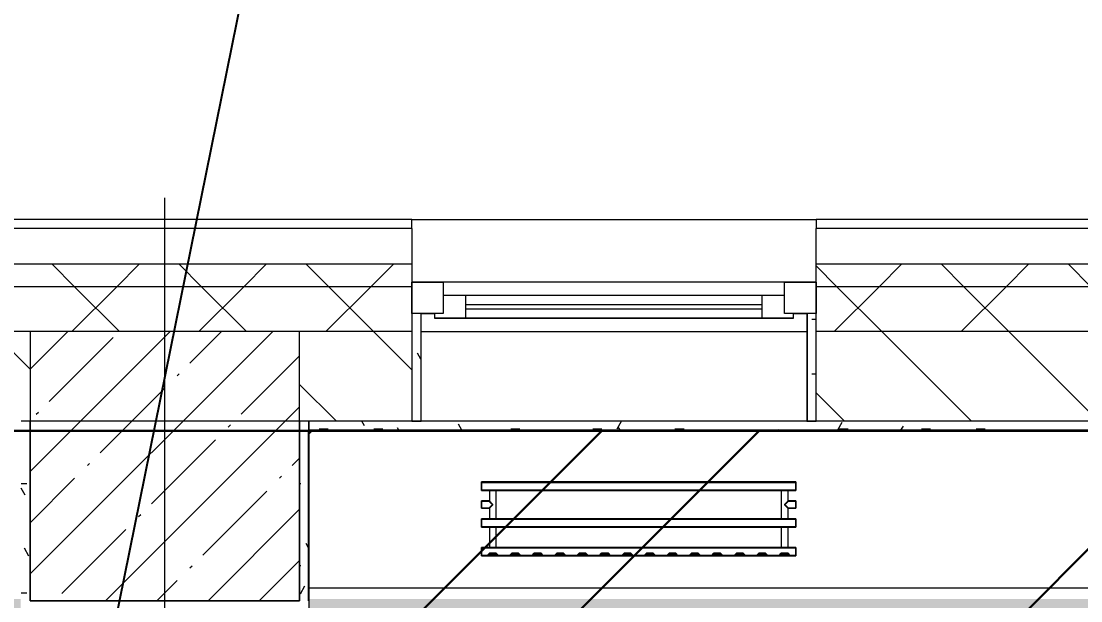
# Model space of a CAD drawing. Header units: millimetres. Extents: x -164500 to 426394, y -23753 to 102118.
# Drawn here: x 202912 to 205271, y 26499 to 27791 of the extents above; entities that cross this region are included whole.
import ezdxf
from ezdxf import colors
from ezdxf.entities.mleader import LeaderData, LeaderLine
from ezdxf.math import Vec2, Vec3

# ---------------------------------------------------------------- set-up
doc = ezdxf.new("R2010")
doc.units = ezdxf.units.MM
for name, color, linetype, lineweight in [('5.1) Л-4  Линолеум спортзал', 140, 'Continuous', 30), ('5.3) Линолем обрезка', 100, 'Continuous', 30), ('9.1) Рулон', 30, 'Continuous', 30), ('A-FLOR', 7, 'Continuous', 9), ('A-GLAZ', 7, 'Continuous', 9), ('A-GLAZ-1', 7, 'Continuous', 5), ('A-WALL', 7, 'Continuous', 5), ('I-WALL', 7, 'Continuous', 5), ('S-COLS-1', 7, 'Continuous', 5), ('Оси', 7, 'Continuous', 9)]:
    doc.layers.add(name, color=color, linetype=linetype, lineweight=lineweight)
doc.layers.add('A-AREA-PATT-2', color=7, linetype='Continuous', lineweight=5, true_color=0xcde0ef, transparency=1)
for name, color, linetype, lineweight, true_color in [('A-WALL-1', 9, 'Continuous', 5, 0x808080), ('A-WALL-FNSH-1', 9, 'Continuous', 5, 0x808080), ('M-EQPM-1', 7, 'Continuous', 9, 0xb2b2b2)]:
    doc.layers.add(name, color=color, linetype=linetype, lineweight=lineweight, true_color=true_color)
doc.styles.get("Standard").update_dxf_attribs({"font": 'ГОСТ тип А.ttf'})
doc.styles.add('СПДС', font='ГОСТ тип А.ttf', dxfattribs={"width": 0.9})
doc.dimstyles.new('ISO-25', dxfattribs={"dimtxt": 2.5, "dimasz": 2.5, "dimexe": 1.25, "dimexo": 0.625, "dimtad": 1, "dimtxsty": 'Standard', "dimcen": 2.5, "dimadec": 0, "dimazin": 0, "dimtfac": 1, "dimtmove": 0, "dimatfit": 3, "dimfxl": 1, "dimarcsym": 0})
pattern_1 = [(45, (148772.12, -0.94), (-141.42136, 141.42136), []), (135, (148772.12, -0.94), (-141.42136, -141.42136), [])]
pattern_2 = [(0, (148772.123, -0.94), (243.84, 60.96), [20.117, -162.763, 20.117, -162.763, -975.36]), (0, (148772.123, -0.94), (243.84, 60.96), [-365.76, 20.117, -345.643, 20.117, -162.763, -426.72]), (0, (148772.123, -0.94), (243.84, 60.96), [-914.4, 20.117, -101.803, 20.117, -284.683]), (120, (148863.563, 29.54), (-174.71291, 180.691634), [20.117, -162.763, 20.117, -162.763, -975.36]), (120, (148863.563, 29.54), (-174.71291, 180.691634), [-365.76, 20.117, -345.643, 20.117, -162.763, -426.72]), (120, (148863.563, 29.54), (-174.71291, 180.691634), [-914.4, 20.117, -101.803, 20.117, -284.683]), (240, (148894.043, 151.46), (-69.12709, -241.651634), [20.117, -162.763, 20.117, -162.763, -975.36]), (240, (148894.043, 151.46), (-69.12709, -241.651634), [-365.76, 20.117, -345.643, 20.117, -162.763, -426.72]), (240, (148894.043, 151.46), (-69.12709, -241.651634), [-914.4, 20.117, -101.803, 20.117, -284.683])]

# ---------------------------------------------------------------- blocks, each defined once
blk = doc.blocks.new('radiator_prado_classic_z_tip_30_po exemplyaru - Classic Z Тип 30-500-V451-Объем проектирования 2 этажа')
at = {"layer": 'M-EQPM-1'}
for p, q in [((0, 228), (0, 210)), ((700, 228), (0, 228)), ((0, 210), (0, 228)), ((0, 228), (12.5, 228)), ((12.5, 228), (37.5, 228)), ((37.5, 228), (12.5, 228)), ((12.5, 228), (37.5, 228)), ((12.5, 228), (17.5, 223)), ((12.5, 228), (17.5, 223)), ((32.5, 223), (17.5, 223)), ((17.5, 223), (32.5, 223)), ((32.5, 223), (37.5, 228)), ((37.5, 228), (32.5, 223)), ((37.5, 228), (62.5, 228)), ((62.5, 228), (87.5, 228)), ((87.5, 228), (62.5, 228)), ((62.5, 228), (87.5, 228)), ((62.5, 228), (67.5, 223)), ((62.5, 228), (67.5, 223)), ((82.5, 223), (67.5, 223)), ((67.5, 223), (82.5, 223)), ((82.5, 223), (87.5, 228)), ((87.5, 228), (82.5, 223)), ((87.5, 228), (112.5, 228)), ((112.5, 228), (137.5, 228)), ((137.5, 228), (112.5, 228)), ((112.5, 228), (137.5, 228)), ((112.5, 228), (117.5, 223)), ((112.5, 228), (117.5, 223)), ((132.5, 223), (117.5, 223)), ((117.5, 223), (132.5, 223)), ((132.5, 223), (137.5, 228)), ((137.5, 228), (132.5, 223)), ((137.5, 228), (162.5, 228)), ((162.5, 228), (187.5, 228)), ((187.5, 228), (162.5, 228)), ((162.5, 228), (187.5, 228)), ((162.5, 228), (167.5, 223)), ((162.5, 228), (167.5, 223)), ((182.5, 223), (167.5, 223)), ((167.5, 223), (182.5, 223)), ((182.5, 223), (187.5, 228)), ((187.5, 228), (182.5, 223)), ((187.5, 228), (212.5, 228)), ((212.5, 228), (237.5, 228)), ((237.5, 228), (212.5, 228)), ((212.5, 228), (237.5, 228)), ((212.5, 228), (217.5, 223)), ((212.5, 228), (217.5, 223)), ((232.5, 223), (217.5, 223)), ((217.5, 223), (232.5, 223)), ((232.5, 223), (237.5, 228)), ((237.5, 228), (232.5, 223)), ((237.5, 228), (262.5, 228)), ((262.5, 228), (287.5, 228)), ((287.5, 228), (262.5, 228)), ((262.5, 228), (287.5, 228)), ((262.5, 228), (267.5, 223)), ((262.5, 228), (267.5, 223)), ((282.5, 223), (267.5, 223)), ((267.5, 223), (282.5, 223)), ((282.5, 223), (287.5, 228)), ((287.5, 228), (282.5, 223)), ((287.5, 228), (312.5, 228)), ((312.5, 228), (337.5, 228)), ((337.5, 228), (312.5, 228)), ((312.5, 228), (337.5, 228)), ((312.5, 228), (317.5, 223)), ((312.5, 228), (317.5, 223)), ((332.5, 223), (317.5, 223)), ((317.5, 223), (332.5, 223)), ((332.5, 223), (337.5, 228)), ((337.5, 228), (332.5, 223)), ((337.5, 228), (362.5, 228)), ((362.5, 228), (387.5, 228)), ((387.5, 228), (362.5, 228)), ((362.5, 228), (387.5, 228)), ((362.5, 228), (367.5, 223)), ((362.5, 228), (367.5, 223)), ((382.5, 223), (367.5, 223)), ((367.5, 223), (382.5, 223)), ((382.5, 223), (387.5, 228)), ((387.5, 228), (382.5, 223)), ((387.5, 228), (412.5, 228)), ((412.5, 228), (437.5, 228)), ((437.5, 228), (412.5, 228)), ((412.5, 228), (437.5, 228)), ((412.5, 228), (417.5, 223)), ((412.5, 228), (417.5, 223)), ((432.5, 223), (417.5, 223)), ((417.5, 223), (432.5, 223)), ((432.5, 223), (437.5, 228)), ((437.5, 228), (432.5, 223)), ((437.5, 228), (462.5, 228)), ((487.5, 228), (462.5, 228)), ((462.5, 228), (487.5, 228)), ((462.5, 228), (467.5, 223)), ((462.5, 228), (467.5, 223)), ((463.6, 228), (487.5, 228)), ((482.5, 223), (467.5, 223)), ((467.5, 223), (482.5, 223)), ((482.5, 223), (487.5, 228)), ((487.5, 228), (482.5, 223)), ((487.5, 228), (512.5, 228)), ((512.5, 228), (537.5, 228)), ((537.5, 228), (512.5, 228)), ((512.5, 228), (537.5, 228)), ((512.5, 228), (517.5, 223)), ((512.5, 228), (517.5, 223)), ((532.5, 223), (517.5, 223)), ((517.5, 223), (532.5, 223)), ((532.5, 223), (537.5, 228)), ((537.5, 228), (532.5, 223)), ((537.5, 228), (562.5, 228)), ((562.5, 228), (587.5, 228)), ((587.5, 228), (562.5, 228)), ((562.5, 228), (587.5, 228)), ((562.5, 228), (567.5, 223)), ((562.5, 228), (567.5, 223)), ((582.5, 223), (567.5, 223)), ((567.5, 223), (582.5, 223)), ((582.5, 223), (587.5, 228)), ((587.5, 228), (582.5, 223)), ((587.5, 228), (612.5, 228)), ((612.5, 228), (637.5, 228)), ((637.5, 228), (612.5, 228)), ((612.5, 228), (637.5, 228)), ((612.5, 228), (617.5, 223)), ((617.5, 223), (612.5, 228)), ((632.5, 223), (617.5, 223)), ((617.5, 223), (632.5, 223)), ((632.5, 223), (637.5, 228)), ((637.5, 228), (632.5, 223)), ((637.5, 228), (662.5, 228)), ((662.5, 228), (687.5, 228)), ((687.5, 228), (662.5, 228)), ((662.5, 228), (687.5, 228)), ((662.5, 228), (667.5, 223)), ((662.5, 228), (667.5, 223)), ((682.5, 223), (667.5, 223)), ((667.5, 223), (682.5, 223)), ((682.5, 223), (687.5, 228)), ((687.5, 228), (682.5, 223)), ((687.5, 228), (700, 228)), ((700, 210), (700, 228)), ((700, 228), (700, 210)), ((0, 210), (700, 210)), ((17.8, 210), (0, 210)), ((17.5, 210), (17.5, 164)), ((17.5, 210), (17.5, 164)), ((17.8, 210), (17.5, 210)), ((17.5, 210), (17.8, 210)), ((17.8, 210), (17.5, 210)), ((17.5, 210), (23.1, 210)), ((23.1, 210), (17.8, 210)), ((17.8, 210), (32.2, 210)), ((32.2, 210), (17.8, 210)), ((32.2, 210), (23.1, 210)), ((23.1, 210), (32.5, 210)), ((32.5, 210), (32.2, 210)), ((32.2, 210), (32.5, 210)), ((32.5, 210), (32.2, 210)), ((667.8, 210), (32.2, 210)), ((32.5, 164), (32.5, 210)), ((32.5, 164), (32.5, 210)), ((667.5, 210), (667.5, 164)), ((667.5, 210), (667.5, 164)), ((667.8, 210), (667.5, 210)), ((667.5, 210), (673.1, 210)), ((667.8, 210), (667.5, 210)), ((667.5, 210), (667.8, 210)), ((682.2, 210), (667.8, 210)), ((682.2, 210), (667.8, 210)), ((667.8, 210), (682.2, 210)), ((673.1, 210), (675, 210)), ((675, 210), (676.9, 210)), ((676.9, 210), (678.7, 210)), ((678.7, 210), (680.3, 210)), ((680.3, 210), (681.5, 210)), ((681.5, 210), (682.2, 210)), ((682.5, 210), (682.2, 210)), ((682.2, 210), (682.5, 210)), ((682.5, 210), (682.2, 210)), ((682.2, 210), (682.5, 210)), ((700, 210), (682.2, 210)), ((682.5, 164), (682.5, 210)), ((682.5, 164), (682.5, 210)), ((700, 164), (0, 164)), ((0, 164), (0, 146)), ((0, 146), (0, 164)), ((0, 164), (17.8, 164)), ((0, 146), (700, 146)), ((18.5, 146), (0, 146)), ((17.8, 164), (17.5, 164)), ((17.5, 164), (17.8, 164)), ((17.8, 164), (17.5, 164)), ((17.5, 164), (19.7, 164)), ((17.5, 146), (17.5, 121.5)), ((17.5, 146), (17.5, 121.5)), ((17.5, 146), (18.5, 146)), ((18.5, 146), (17.5, 146)), ((17.5, 146), (18.5, 146)), ((19.7, 146), (17.5, 146)), ((32.2, 164), (17.8, 164)), ((17.8, 164), (32.2, 164)), ((32.2, 164), (17.8, 164)), ((18.5, 146), (26.9, 146)), ((32.2, 146), (18.5, 146)), ((18.5, 146), (32.2, 146)), ((19.7, 164), (32.5, 164)), ((32.5, 146), (19.7, 146)), ((26.9, 146), (30.3, 146)), ((30.3, 146), (32.2, 146)), ((32.5, 164), (32.2, 164)), ((32.2, 164), (32.5, 164)), ((32.5, 164), (32.2, 164)), ((32.2, 164), (667.8, 164)), ((32.2, 146), (32.5, 146)), ((32.5, 146), (32.2, 146)), ((32.2, 146), (32.5, 146)), ((667.8, 146), (32.2, 146)), ((32.5, 82), (32.5, 146)), ((32.5, 82), (32.5, 146)), ((667.8, 164), (667.5, 164)), ((667.5, 164), (667.8, 164)), ((667.8, 164), (667.5, 164)), ((667.5, 164), (667.8, 164)), ((667.5, 146), (667.5, 82)), ((667.5, 146), (667.5, 82)), ((667.5, 146), (667.8, 146)), ((667.8, 146), (667.5, 146)), ((667.5, 146), (667.8, 146)), ((667.8, 146), (667.5, 146)), ((682.2, 164), (667.8, 164)), ((667.8, 164), (682.2, 164)), ((682.2, 164), (667.8, 164)), ((667.8, 164), (682.2, 164)), ((667.8, 146), (681.5, 146)), ((668.5, 146), (667.8, 146)), ((667.8, 146), (681.5, 146)), ((681.5, 146), (667.8, 146)), ((669.7, 146), (668.5, 146)), ((671.2, 146), (669.7, 146)), ((673.1, 146), (671.2, 146)), ((675, 146), (673.1, 146)), ((676.9, 146), (675, 146)), ((678.7, 146), (676.9, 146)), ((680.3, 146), (678.7, 146)), ((681.5, 146), (680.3, 146)), ((681.5, 146), (682.2, 146)), ((682.2, 146), (681.5, 146)), ((681.5, 146), (682.5, 146)), ((682.2, 146), (681.5, 146)), ((700, 146), (681.5, 146)), ((682.5, 164), (682.2, 164)), ((682.2, 164), (682.5, 164)), ((682.5, 164), (682.2, 164)), ((682.2, 164), (682.5, 164)), ((682.2, 164), (700, 164)), ((682.2, 146), (682.5, 146)), ((682.5, 146), (682.2, 146)), ((682.5, 146), (682.2, 146)), ((682.5, 121.5), (682.5, 146)), ((682.5, 121.5), (682.5, 146)), ((700, 146), (700, 164)), ((700, 164), (700, 146)), ((17.5, 121.5), (0, 121.5)), ((17.5, 121.5), (0, 121.5)), ((0, 121.5), (0, 120.5)), ((0, 106.5), (0, 121.5)), ((0, 120.5), (0, 107.5)), ((0, 120.5), (0, 119.3)), ((0, 115.9), (0, 120.5)), ((0, 120.5), (0, 120.5)), ((0, 119.3), (0, 117.8)), ((700, 121.5), (682.5, 121.5)), ((700, 121.5), (682.5, 121.5)), ((700, 121.5), (700, 106.5)), ((700, 120.5), (700, 121.5)), ((700, 121.5), (700, 120.5)), ((700, 120.5), (700, 121.5)), ((700, 112.1), (700, 120.5)), ((700, 120.5), (700, 119.3)), ((700, 107.5), (700, 120.5)), ((700, 119.3), (700, 107.5)), ((0, 117.8), (0, 114)), ((0, 114), (0, 115.9)), ((0, 114), (0, 110.3)), ((0, 107.5), (0, 114)), ((0, 110.3), (0, 108.7)), ((0, 108.7), (0, 107.5)), ((0, 107.5), (0, 106.5)), ((0, 107.5), (0, 107.5)), ((0, 106.5), (17.5, 106.5)), ((0, 106.5), (17.5, 106.5)), ((17.5, 106.5), (17.5, 82)), ((17.5, 106.5), (17.5, 82)), ((682.5, 82), (682.5, 106.5)), ((682.5, 106.5), (700, 106.5)), ((682.5, 82), (682.5, 106.5)), ((682.5, 106.5), (700, 106.5)), ((700, 108.7), (700, 112.1)), ((700, 107.5), (700, 108.7)), ((700, 106.5), (700, 107.5)), ((700, 107.5), (700, 106.5)), ((700, 106.5), (700, 107.5)), ((700, 82), (0, 82)), ((0, 82), (0, 64)), ((0, 64), (0, 82)), ((0, 82), (18.5, 82)), ((17.8, 82), (17.5, 82)), ((17.5, 82), (18.5, 82)), ((18.5, 82), (17.5, 82)), ((17.5, 82), (17.8, 82)), ((18.5, 82), (17.8, 82)), ((17.8, 82), (32.2, 82)), ((30.3, 82), (18.5, 82)), ((18.5, 82), (32.2, 82)), ((32.2, 82), (18.5, 82)), ((32.2, 82), (30.3, 82)), ((32.5, 82), (32.2, 82)), ((32.2, 82), (32.5, 82)), ((32.5, 82), (32.2, 82)), ((32.2, 82), (32.5, 82)), ((32.2, 82), (667.8, 82)), ((667.8, 82), (667.5, 82)), ((667.5, 82), (671.2, 82)), ((667.8, 82), (667.5, 82)), ((667.5, 82), (667.8, 82)), ((681.5, 82), (667.8, 82)), ((681.5, 82), (667.8, 82)), ((667.8, 82), (681.5, 82)), ((671.2, 82), (673.1, 82)), ((673.1, 82), (682.5, 82)), ((682.2, 82), (681.5, 82)), ((682.5, 82), (681.5, 82)), ((681.5, 82), (682.5, 82)), ((681.5, 82), (700, 82)), ((682.5, 82), (682.2, 82)), ((700, 64), (700, 82)), ((700, 82), (700, 64)), ((700, 64), (0, 64)), ((0, 64), (700, 64))]:
    blk.add_line(p, q, dxfattribs=at)
for points, knots in [([(18.5, 120.5), (18.4, 120.6), (18.3, 120.7), (18.1, 120.9), (17.9, 121.1), (17.8, 121.2), (17.7, 121.3), (17.5, 121.5), (17.5, 121.5), (17.5, 121.5)], [0.7142857, 0.7142857, 0.7142857, 0.7142857, 0.75, 0.7857143, 0.8214286, 0.8571429, 0.8928571, 0.9285714, 1, 1, 1, 1]), ([(17.5, 121.5), (17.5, 121.5), (17.5, 121.5), (17.7, 121.3), (17.8, 121.2), (17.9, 121.1), (18.1, 120.9), (18.3, 120.7), (18.4, 120.6), (18.5, 120.5)], [0, 0, 0, 0, 0.0714286, 0.1071429, 0.1428571, 0.1785714, 0.2142857, 0.25, 0.2857143, 0.2857143, 0.2857143, 0.2857143]), ([(17.5, 121.5), (17.5, 121.5), (17.5, 121.5), (17.7, 121.3), (17.8, 121.2), (17.9, 121.1), (18.1, 120.9), (18.3, 120.7), (18.4, 120.6), (18.5, 120.5)], [0, 0, 0, 0, 0.0714286, 0.1071429, 0.1428571, 0.1785714, 0.2142857, 0.25, 0.2857143, 0.2857143, 0.2857143, 0.2857143]), ([(25, 114), (24.5, 114.5), (23.6, 115.4), (22.4, 116.6), (21.6, 117.4), (21.1, 117.9), (20.8, 118.2), (20.5, 118.5), (20.2, 118.8), (19.8, 119.1), (19.6, 119.4), (19.3, 119.7), (19, 120), (18.7, 120.3), (18.5, 120.5), (18.3, 120.7), (18.1, 120.9), (17.9, 121.1), (17.8, 121.2), (17.7, 121.3), (17.5, 121.5), (17.5, 121.5), (17.5, 121.5)], [0, 0, 0, 0, 0.142857, 0.285714, 0.357143, 0.392857, 0.428571, 0.464286, 0.5, 0.535714, 0.571429, 0.607143, 0.642857, 0.678571, 0.714286, 0.75, 0.785714, 0.821429, 0.857143, 0.892857, 0.928571, 1, 1, 1, 1]), ([(22.1, 116.9), (21.9, 117.1), (21.6, 117.4), (21.1, 117.9), (20.8, 118.2), (20.5, 118.5), (20.2, 118.8), (19.9, 119.2), (19.7, 119.3), (19.6, 119.4)], [0.2857143, 0.2857143, 0.2857143, 0.2857143, 0.3571429, 0.3928571, 0.4285714, 0.4642857, 0.5, 0.5357143, 0.5714286, 0.5714286, 0.5714286, 0.5714286]), ([(19.6, 119.4), (19.7, 119.3), (19.9, 119.2), (20.3, 118.7), (20.7, 118.3), (21.1, 117.9), (21.6, 117.4), (21.9, 117.1), (22.1, 116.9)], [0.4285714, 0.4285714, 0.4285714, 0.4285714, 0.4642857, 0.5, 0.5714286, 0.6071429, 0.6428571, 0.7142857, 0.7142857, 0.7142857, 0.7142857]), ([(19.6, 119.4), (19.7, 119.3), (19.8, 119.1), (20.3, 118.7), (20.7, 118.3), (21.1, 117.9), (21.6, 117.4), (21.9, 117.1), (22.1, 116.9)], [0.4285714, 0.4285714, 0.4285714, 0.4285714, 0.4642857, 0.5, 0.5714286, 0.6071429, 0.6428571, 0.7142857, 0.7142857, 0.7142857, 0.7142857]), ([(675, 114), (675.5, 114.5), (676.4, 115.4), (677.6, 116.6), (678.4, 117.4), (678.9, 117.9), (679.2, 118.2), (679.5, 118.5), (679.8, 118.8), (680.1, 119.2), (680.4, 119.4), (680.7, 119.7), (681, 120), (681.3, 120.3), (681.5, 120.5), (681.7, 120.7), (681.9, 120.9), (682.1, 121.1), (682.2, 121.2), (682.3, 121.3), (682.5, 121.5), (682.5, 121.5), (682.5, 121.5)], [0, 0, 0, 0, 0.142857, 0.285714, 0.357143, 0.392857, 0.428571, 0.464286, 0.5, 0.535714, 0.571429, 0.607143, 0.642857, 0.678571, 0.714286, 0.75, 0.785714, 0.821429, 0.857143, 0.892857, 0.928571, 1, 1, 1, 1]), ([(680.4, 119.4), (680.3, 119.3), (680.1, 119.2), (679.7, 118.7), (679.3, 118.3), (678.9, 117.9), (678.4, 117.4), (678.1, 117.1), (677.9, 116.9)], [0.4285714, 0.4285714, 0.4285714, 0.4285714, 0.4642857, 0.5, 0.5714286, 0.6071429, 0.6428571, 0.7142857, 0.7142857, 0.7142857, 0.7142857]), ([(680.4, 119.4), (680.3, 119.3), (680.1, 119.2), (679.7, 118.7), (679.3, 118.3), (678.9, 117.9), (678.4, 117.4), (678.1, 117.1), (677.9, 116.9)], [0.4285714, 0.4285714, 0.4285714, 0.4285714, 0.4642857, 0.5, 0.5714286, 0.6071429, 0.6428571, 0.7142857, 0.7142857, 0.7142857, 0.7142857]), ([(677.9, 116.9), (678.1, 117.1), (678.4, 117.4), (678.9, 117.9), (679.2, 118.2), (679.5, 118.5), (679.8, 118.8), (680.1, 119.2), (680.3, 119.3), (680.4, 119.4)], [0.2857143, 0.2857143, 0.2857143, 0.2857143, 0.3571429, 0.3928571, 0.4285714, 0.4642857, 0.5, 0.5357143, 0.5714286, 0.5714286, 0.5714286, 0.5714286]), ([(682.5, 121.5), (682.5, 121.5), (682.5, 121.5), (682.3, 121.3), (682.2, 121.2), (682.1, 121.1), (681.9, 120.9), (681.7, 120.7), (681.6, 120.6), (681.5, 120.5)], [0, 0, 0, 0, 0.0714286, 0.1071429, 0.1428571, 0.1785714, 0.2142857, 0.25, 0.2857143, 0.2857143, 0.2857143, 0.2857143]), ([(682.5, 121.5), (682.5, 121.5), (682.5, 121.5), (682.3, 121.3), (682.2, 121.2), (682.1, 121.1), (681.9, 120.9), (681.7, 120.7), (681.6, 120.6), (681.5, 120.5)], [0, 0, 0, 0, 0.0714286, 0.1071429, 0.1428571, 0.1785714, 0.2142857, 0.25, 0.2857143, 0.2857143, 0.2857143, 0.2857143]), ([(681.5, 120.5), (681.6, 120.6), (681.7, 120.7), (681.9, 120.9), (682.1, 121.1), (682.2, 121.2), (682.3, 121.3), (682.5, 121.5), (682.5, 121.5), (682.5, 121.5)], [0.7142857, 0.7142857, 0.7142857, 0.7142857, 0.75, 0.7857143, 0.8214286, 0.8571429, 0.8928571, 0.9285714, 1, 1, 1, 1]), ([(17.5, 106.5), (17.5, 106.5), (17.5, 106.5), (17.7, 106.7), (17.8, 106.8), (17.9, 106.9), (18.1, 107.1), (18.3, 107.3), (18.5, 107.5), (18.7, 107.7), (19, 108), (19.3, 108.3), (19.6, 108.6), (19.8, 108.9), (20.3, 109.3), (20.7, 109.7), (21.1, 110.1), (21.6, 110.6), (22.4, 111.4), (23.6, 112.6), (24.5, 113.5), (25, 114)], [0, 0, 0, 0, 0.071429, 0.107143, 0.142857, 0.178571, 0.214286, 0.25, 0.285714, 0.321429, 0.357143, 0.392857, 0.428571, 0.464286, 0.5, 0.571429, 0.607143, 0.642857, 0.714286, 0.857143, 1, 1, 1, 1]), ([(17.5, 106.5), (17.5, 106.5), (17.5, 106.5), (17.7, 106.7), (17.8, 106.8), (17.9, 106.9), (18.1, 107.1), (18.3, 107.3), (18.4, 107.4), (18.5, 107.5)], [0, 0, 0, 0, 0.0714286, 0.1071429, 0.1428571, 0.1785714, 0.2142857, 0.25, 0.2857143, 0.2857143, 0.2857143, 0.2857143]), ([(18.5, 107.5), (18.4, 107.4), (18.3, 107.3), (18.1, 107.1), (17.9, 106.9), (17.8, 106.8), (17.7, 106.7), (17.5, 106.5), (17.5, 106.5), (17.5, 106.5)], [0.7142857, 0.7142857, 0.7142857, 0.7142857, 0.75, 0.7857143, 0.8214286, 0.8571429, 0.8928571, 0.9285714, 1, 1, 1, 1]), ([(18.5, 107.5), (18.4, 107.4), (18.3, 107.3), (18.1, 107.1), (17.9, 106.9), (17.8, 106.8), (17.7, 106.7), (17.5, 106.5), (17.5, 106.5), (17.5, 106.5)], [0.7142857, 0.7142857, 0.7142857, 0.7142857, 0.75, 0.7857143, 0.8214286, 0.8571429, 0.8928571, 0.9285714, 1, 1, 1, 1]), ([(19.6, 108.6), (19.7, 108.7), (19.9, 108.8), (20.3, 109.3), (20.7, 109.7), (21.1, 110.1), (21.6, 110.6), (21.9, 110.9), (22.1, 111.1)], [0.4285714, 0.4285714, 0.4285714, 0.4285714, 0.4642857, 0.5, 0.5714286, 0.6071429, 0.6428571, 0.7142857, 0.7142857, 0.7142857, 0.7142857]), ([(22.1, 111.1), (21.9, 110.9), (21.6, 110.6), (21.1, 110.1), (20.8, 109.8), (20.5, 109.5), (20.2, 109.2), (19.9, 108.8), (19.7, 108.7), (19.6, 108.6)], [0.2857143, 0.2857143, 0.2857143, 0.2857143, 0.3571429, 0.3928571, 0.4285714, 0.4642857, 0.5, 0.5357143, 0.5714286, 0.5714286, 0.5714286, 0.5714286]), ([(22.1, 111.1), (21.9, 110.9), (21.6, 110.6), (21.1, 110.1), (20.8, 109.8), (20.5, 109.5), (20.2, 109.2), (19.8, 108.9), (19.7, 108.7), (19.6, 108.6)], [0.2857143, 0.2857143, 0.2857143, 0.2857143, 0.3571429, 0.3928571, 0.4285714, 0.4642857, 0.5, 0.5357143, 0.5714286, 0.5714286, 0.5714286, 0.5714286]), ([(682.5, 106.5), (682.5, 106.5), (682.5, 106.5), (682.3, 106.7), (682.2, 106.8), (682.1, 106.9), (681.9, 107.1), (681.7, 107.3), (681.5, 107.5), (681.3, 107.7), (681, 108), (680.7, 108.3), (680.4, 108.6), (680.1, 108.8), (679.7, 109.3), (679.3, 109.7), (678.9, 110.1), (678.4, 110.6), (677.6, 111.4), (676.4, 112.6), (675.5, 113.5), (675, 114)], [0, 0, 0, 0, 0.071429, 0.107143, 0.142857, 0.178571, 0.214286, 0.25, 0.285714, 0.321429, 0.357143, 0.392857, 0.428571, 0.464286, 0.5, 0.571429, 0.607143, 0.642857, 0.714286, 0.857143, 1, 1, 1, 1]), ([(677.9, 111.1), (678.1, 110.9), (678.4, 110.6), (678.9, 110.1), (679.2, 109.8), (679.5, 109.5), (679.8, 109.2), (680.1, 108.8), (680.3, 108.7), (680.4, 108.6)], [0.2857143, 0.2857143, 0.2857143, 0.2857143, 0.3571429, 0.3928571, 0.4285714, 0.4642857, 0.5, 0.5357143, 0.5714286, 0.5714286, 0.5714286, 0.5714286]), ([(677.9, 111.1), (678.1, 110.9), (678.4, 110.6), (678.9, 110.1), (679.2, 109.8), (679.5, 109.5), (679.8, 109.2), (680.1, 108.8), (680.3, 108.7), (680.4, 108.6)], [0.2857143, 0.2857143, 0.2857143, 0.2857143, 0.3571429, 0.3928571, 0.4285714, 0.4642857, 0.5, 0.5357143, 0.5714286, 0.5714286, 0.5714286, 0.5714286]), ([(680.4, 108.6), (680.3, 108.7), (680.1, 108.8), (679.7, 109.3), (679.3, 109.7), (678.9, 110.1), (678.4, 110.6), (678.1, 110.9), (677.9, 111.1)], [0.4285714, 0.4285714, 0.4285714, 0.4285714, 0.4642857, 0.5, 0.5714286, 0.6071429, 0.6428571, 0.7142857, 0.7142857, 0.7142857, 0.7142857]), ([(681.5, 107.5), (681.6, 107.4), (681.7, 107.3), (681.9, 107.1), (682.1, 106.9), (682.2, 106.8), (682.3, 106.7), (682.5, 106.5), (682.5, 106.5), (682.5, 106.5)], [0.7142857, 0.7142857, 0.7142857, 0.7142857, 0.75, 0.7857143, 0.8214286, 0.8571429, 0.8928571, 0.9285714, 1, 1, 1, 1]), ([(681.5, 107.5), (681.6, 107.4), (681.7, 107.3), (681.9, 107.1), (682.1, 106.9), (682.2, 106.8), (682.3, 106.7), (682.5, 106.5), (682.5, 106.5), (682.5, 106.5)], [0.7142857, 0.7142857, 0.7142857, 0.7142857, 0.75, 0.7857143, 0.8214286, 0.8571429, 0.8928571, 0.9285714, 1, 1, 1, 1]), ([(682.5, 106.5), (682.5, 106.5), (682.5, 106.5), (682.3, 106.7), (682.2, 106.8), (682.1, 106.9), (681.9, 107.1), (681.7, 107.3), (681.6, 107.4), (681.5, 107.5)], [0, 0, 0, 0, 0.0714286, 0.1071429, 0.1428571, 0.1785714, 0.2142857, 0.25, 0.2857143, 0.2857143, 0.2857143, 0.2857143])]:
    blk.add_open_spline(points, degree=3, knots=knots, dxfattribs=at)
for points in [[(19.6, 119.4), (19.5, 119.5), (19.3, 119.7), (19, 120), (18.7, 120.3), (18.6, 120.4), (18.5, 120.5)], [(18.5, 120.5), (18.6, 120.4), (18.7, 120.3), (19, 120), (19.3, 119.7), (19.5, 119.5), (19.6, 119.4)], [(18.5, 120.5), (18.6, 120.4), (18.7, 120.3), (19, 120), (19.3, 119.7), (19.5, 119.5), (19.6, 119.4)], [(681.5, 120.5), (681.4, 120.4), (681.3, 120.3), (681, 120), (680.7, 119.7), (680.5, 119.5), (680.4, 119.4)], [(681.5, 120.5), (681.4, 120.4), (681.3, 120.3), (681, 120), (680.7, 119.7), (680.5, 119.5), (680.4, 119.4)], [(680.4, 119.4), (680.5, 119.5), (680.7, 119.7), (681, 120), (681.3, 120.3), (681.4, 120.4), (681.5, 120.5)], [(18.5, 107.5), (18.6, 107.6), (18.7, 107.7), (19, 108), (19.3, 108.3), (19.5, 108.5), (19.6, 108.6)], [(19.6, 108.6), (19.5, 108.5), (19.3, 108.3), (19, 108), (18.7, 107.7), (18.6, 107.6), (18.5, 107.5)], [(19.6, 108.6), (19.5, 108.5), (19.3, 108.3), (19, 108), (18.7, 107.7), (18.6, 107.6), (18.5, 107.5)], [(25, 114), (24.5, 114.5), (23.6, 115.4), (22.6, 116.4), (22.1, 116.9)], [(22.1, 116.9), (22.6, 116.4), (23.6, 115.4), (24.5, 114.5), (25, 114)], [(22.1, 116.9), (22.6, 116.4), (23.1, 115.9), (23.6, 115.4)], [(22.1, 111.1), (22.6, 111.6), (23.6, 112.6), (24.5, 113.5), (25, 114)], [(25, 114), (24.5, 113.5), (23.6, 112.6), (22.6, 111.6), (22.1, 111.1)], [(23.6, 112.6), (23.1, 112.1), (22.6, 111.6), (22.1, 111.1)], [(23.6, 115.4), (24, 115), (24.5, 114.5), (25, 114)], [(25, 114), (24.5, 113.5), (24, 113), (23.6, 112.6)], [(677.9, 116.9), (677.4, 116.4), (676.4, 115.4), (675.5, 114.5), (675, 114)], [(675, 114), (675.5, 114.5), (676.4, 115.4), (677.4, 116.4), (677.9, 116.9)], [(676.4, 115.4), (676, 115), (675.5, 114.5), (675, 114)], [(675, 114), (675.5, 113.5), (676, 113), (676.4, 112.6)], [(675, 114), (675.5, 113.5), (676.4, 112.6), (677.4, 111.6), (677.9, 111.1)], [(677.9, 111.1), (677.4, 111.6), (676.4, 112.6), (675.5, 113.5), (675, 114)], [(677.9, 116.9), (677.4, 116.4), (676.9, 115.9), (676.4, 115.4)], [(676.4, 112.6), (676.9, 112.1), (677.4, 111.6), (677.9, 111.1)], [(680.4, 108.6), (680.5, 108.5), (680.7, 108.3), (681, 108), (681.3, 107.7), (681.4, 107.6), (681.5, 107.5)], [(680.4, 108.6), (680.5, 108.5), (680.7, 108.3), (681, 108), (681.3, 107.7), (681.4, 107.6), (681.5, 107.5)], [(681.5, 107.5), (681.4, 107.6), (681.3, 107.7), (681, 108), (680.7, 108.3), (680.5, 108.5), (680.4, 108.6)]]:
    blk.add_open_spline(points, degree=3, dxfattribs=at)
blk = doc.blocks.new('120_Окно_СКБ_1Ст - 120_Окно_СКБ_1Ст 900х2500_h_-19906774-Объем проектирования 2 этажа')
at = {"layer": 'A-GLAZ'}
for p, q in [((-450, -75), (-450, -5)), ((-450, -5), (-380, -5)), ((-380, -5), (-380, -75)), ((380, -75), (380, -5)), ((380, -5), (450, -5)), ((450, -5), (450, -75)), ((380, -35), (-380, -35)), ((-380, -35), (-380, -75)), ((-330, -85), (-330, -35)), ((330, -85), (330, -35)), ((380, -75), (380, -35)), ((-380, -75), (-450, -75)), ((-380, -75), (-400, -75)), ((-400, -75), (-400, -85)), ((-400, -85), (400, -85)), ((400, -85), (-400, -85)), ((450, -75), (380, -75)), ((400, -75), (380, -75)), ((400, -85), (400, -75))]:
    blk.add_line(p, q, dxfattribs=at)
at = {"layer": 'A-GLAZ-1'}
for p, q in [((450, -5), (-450, -5)), ((-330, -55), (330, -55)), ((330, -65), (-330, -65)), ((-430, -75), (-400, -75)), ((400, -75), (430, -75))]:
    blk.add_line(p, q, dxfattribs=at)
blk = doc.blocks.new('_Oblique')
at = {"color": 0, "linetype": 'ByBlock', "lineweight": -2}
blk.add_line((-0.5, -0.5), (0.5, 0.5), dxfattribs=at)
blk = doc.blocks.new('*D1709')
at = {"layer": '5.3) Линолем обрезка', "color": 0, "lineweight": -2, "transparency": 16777216}
for p, q in [((191152.1, 23299.7), (191152.1, 29553.5)), ((191152.1, 29552.2), (215332.1, 29552.2)), ((215332.1, 23299.7), (215332.1, 29553.5))]:
    blk.add_line(p, q, dxfattribs=at)
at = {"layer": 'Defpoints', "color": 0, "transparency": 16777216}
for p in [(215332.1, 29552.2), (191152.1, 23299.1), (215332.1, 23299.1)]:
    blk.add_point(p, dxfattribs=at)
at = {"layer": '5.3) Линолем обрезка', "color": 0, "lineweight": -2, "transparency": 16777216, "xscale": 600, "yscale": 600, "zscale": 600, "rotation": 180}
blk.add_blockref('_Oblique', (191152.1, 29552.2), dxfattribs=at)
at = {"layer": '5.3) Линолем обрезка', "color": 0, "lineweight": -2, "transparency": 16777216, "xscale": 600, "yscale": 600, "zscale": 600}
blk.add_blockref('_Oblique', (215332.1, 29552.2), dxfattribs=at)
at = {"layer": '5.3) Линолем обрезка', "color": 0, "transparency": 16777216, "insert": (203242.1, 29852.8), "char_height": 600, "attachment_point": 5}
blk.add_mtext('24140', dxfattribs=at)

msp = doc.modelspace()

# ---------------------------------------------------------------- hatches: boundary and pattern name
at = {"layer": '5.1) Л-4  Линолеум спортзал'}
h = msp.add_hatch(dxfattribs=at)
h.set_pattern_fill('ANSI31', color=256, scale=300)
h.set_pattern_definition([(45, (205553.1, 26879), (-673.52, 673.52), [])])
h.paths.add_polyline_path([(215311.123, 26510.116), (214911.123, 26478.058), (214911.123, 26878.058), (209553.123, 26878.058), (209553.123, 26479.058), (208932.123, 26510.116), (208911.623, 26510.116), (208911.123, 26878.058), (203552.123, 26878.058), (203532.123, 26510.116), (202932.123, 26499.059), (202911.123, 26878.058), (197553.41, 26878.058), (197553.41, 26499.059), (196911.123, 26478.059), (196911.123, 26877.558), (191553.123, 26878.558), (191553.123, 26510.116), (191173.123, 26510.116), (191173.123, 23352.116), (191553.123, 23352.116), (191553.123, 22710.116), (191173.123, 22710.116), (191173.123, 17352.116), (191553.123, 17352.116), (191553.123, 16710.116), (191173.123, 16710.116), (191173.123, 12352.116), (191553.123, 12352.116), (191553.123, 11952.116), (194007.836, 11952.116), (196911.123, 11952.116), (196911.123, 12352.116), (197553.123, 12352.116), (197553.123, 11952.116), (202911.123, 11952.116), (202911.123, 12352.116), (203553.123, 12352.116), (203553.123, 11952.116), (208911.123, 11952.116), (208911.123, 12352.116), (209553.123, 12352.116), (209553.123, 11952.116), (214911.123, 11952.116), (214911.123, 12352.116), (215311.123, 12352.116), (215311.123, 15206.116), (215311.123, 16710.116), (214911.123, 16710.116), (214911.123, 17352.116), (215311.123, 17352.116), (215311.123, 22710.116), (214911.123, 22710.116), (214911.123, 23352.116), (215311.123, 23352.116), (215311.123, 24081.116)])
at = {"layer": '5.3) Линолем обрезка', "transparency": 33554646}
h = msp.add_hatch(dxfattribs=at)
h.set_pattern_fill('ANSI31', color=5, scale=222)
h.set_pattern_definition([(45, (205553.1, 26879), (-498.404, 498.404), [])])
h.paths.add_polyline_path([(211673.123, 13920.058), (191173.123, 13920.058), (191173.123, 12320.058), (191553.123, 12320.058), (191553.123, 11920.058), (196911.123, 11920.058), (196911.123, 12320.058), (197553.123, 12320.058), (197553.123, 11920.058), (202911.123, 11920.058), (202911.123, 12320.058), (203553.123, 12320.058), (203553.123, 11920.058), (208911.123, 11920.058), (208911.123, 12320.058), (209553.123, 12320.058), (209553.123, 11920.058), (211673.123, 11920.058)])
h.paths.add_polyline_path([(211673.123, 15920.058), (191173.123, 15920.058), (191173.123, 13920.058), (211673.123, 13920.058)])
h.paths.add_polyline_path([(211673.123, 17920.058), (191173.123, 17920.058), (191173.123, 17320.058), (191553.123, 17320.058), (191553.123, 16678.058), (191173.123, 16678.058), (191173.123, 15920.058), (211673.123, 15920.058)])
h.paths.add_polyline_path([(211673.123, 19920.058), (191173.123, 19920.058), (191173.123, 17920.058), (211673.123, 17920.058)])
h.paths.add_polyline_path([(211673.123, 21920.058), (191173.123, 21920.058), (191173.123, 19920.058), (211673.123, 19920.058)])
h.paths.add_polyline_path([(211673.123, 23920.058), (191173.123, 23920.058), (191173.123, 23320.058), (191553.123, 23320.058), (191553.123, 22678.059), (191173.123, 22678.059), (191173.123, 21920.058), (211673.123, 21920.058)])
h.paths.add_polyline_path([(211673.123, 25920.058), (191173.123, 25920.058), (191173.123, 23920.058), (211673.123, 23920.058)])
h.paths.add_polyline_path([(211673.123, 26878.058), (209553.123, 26878.058), (209553.123, 26528.058), (209553.123, 26478.058), (208932.123, 26478.058), (208912.123, 26478.058), (208911.123, 26478.058), (208911.123, 26479.058), (208911.123, 26499.058), (208911.123, 26878.058), (203553.123, 26878.058), (203553.123, 26499.059), (203553.123, 26479.059), (203553.123, 26478.059), (203532.123, 26478.059), (202911.123, 26478.059), (202911.123, 26528.059), (202911.123, 26878.058), (197553.41, 26878.058), (197553.41, 26528.059), (197553.41, 26478.059), (196911.123, 26478.059), (196911.123, 26878.058), (191553.123, 26878.058), (191553.123, 26478.058), (191173.123, 26478.058), (191173.123, 25920.058), (211673.123, 25920.058)])
at = {"layer": 'A-AREA-PATT-2'}
h = msp.add_hatch(color=256, dxfattribs=at)
h.paths.add_polyline_path([(209567.561, 26478.058), (214911.623, 26479.058), (214911.623, 26503.058), (209553.123, 26503.058), (209553.472, 26478.058), (209561.965, 26478.058)])
h.paths.add_polyline_path([(205726.685, 26478.059), (208911.623, 26479.535), (208911.123, 26503.059), (203552.623, 26503.059), (203551.647, 26478.559), (205721.218, 26478.059)])
h.paths.add_polyline_path([(197553.41, 26478.059), (202911.123, 26478.559), (202911.123, 26503.059), (197553.41, 26503.059), (197553.41, 26478.559)])
h.paths.add_polyline_path([(194055.103, 26479.058), (196911.623, 26479.059), (196911.623, 26504.058), (191553.123, 26504.056), (191553.123, 26479.058), (193693.736, 26479.058)])
at = {"layer": 'A-WALL'}
h = msp.add_hatch(dxfattribs=at)
h.set_pattern_fill('FP_24', color=256, style=0, pattern_type=2)
h.set_pattern_definition(pattern_1)
h.paths.add_polyline_path([(233082.759, 27199.058), (241932.123, 27199.058), (241932.123, 27249.058), (229122.123, 27249.058), (229122.123, 27199.058), (232972.123, 27199.058)])
h.paths.add_polyline_path([(226462.123, 27199.058), (226622.123, 27199.058), (226622.123, 27249.058), (225112.123, 27249.058), (225112.123, 27199.058), (226442.123, 27199.058)])
h.paths.add_polyline_path([(222281.123, 27199.058), (223012.123, 27199.058), (223012.123, 27249.058), (217632.123, 27249.058), (217632.123, 27199.058), (221880.377, 27199.058)])
h.paths.add_polyline_path([(214032.123, 27199.058), (214032.123, 27249.058), (212952.123, 27249.058), (212952.123, 27199.058), (213930.298, 27199.058)])
h.paths.add_polyline_path([(214932.123, 27199.058), (216732.123, 27199.058), (216732.123, 27249.058), (214932.123, 27249.058)])
h.paths.add_polyline_path([(209812.123, 27199.058), (209812.123, 27249.058), (208632.123, 27249.058), (208632.123, 27199.058), (209593.892, 27199.058)])
h.paths.add_polyline_path([(203553.123, 27199.058), (203781.997, 27199.058), (203781.997, 27249.058), (202632.313, 27249.058), (202632.313, 27199.058), (203552.123, 27199.058)])
h.paths.add_polyline_path([(204681.997, 27199.058), (205932.123, 27199.058), (205932.123, 27249.058), (204681.997, 27249.058)])
h.paths.add_polyline_path([(199475.611, 27199.058), (199532.313, 27199.058), (199532.313, 27249.058), (198432.41, 27249.058), (198432.41, 27199.058), (199136.933, 27199.058)])
h.paths.add_polyline_path([(197532.123, 27199.058), (197532.41, 27199.058), (197532.123, 27249.058), (196279.123, 27249.058), (196279.123, 27199.058), (197307.408, 27199.058)])
h.paths.add_polyline_path([(192971.002, 27199.058), (193179.123, 27199.058), (193179.123, 27249.058), (190782.123, 27249.058), (190782.123, 27199.058), (191553.123, 27199.058)])
h = msp.add_hatch(dxfattribs=at)
h.set_pattern_fill('FP_24', color=256, style=0, pattern_type=2)
h.set_pattern_definition(pattern_1)
h.paths.add_polyline_path([(241394.205, 27099.058), (241832.123, 27099.058), (241832.123, 27199.058), (229122.123, 27199.058), (229122.123, 27099.059), (240671.47, 27099.058)])
h.paths.add_polyline_path([(226022.124, 27099.058), (226622.123, 27099.059), (226622.123, 27199.058), (225112.123, 27199.058), (225112.123, 27099.059), (225522.123, 27099.059)])
h.paths.add_polyline_path([(208932.123, 27099.059), (209812.123, 27099.059), (209812.123, 27199.058), (208632.123, 27199.058), (208632.123, 27099.059), (208912.123, 27099.059)])
h.paths.add_polyline_path([(205632.605, 27099.059), (205932.123, 27099.059), (205932.123, 27199.058), (204681.997, 27199.058), (204681.997, 27099.059), (205257.486, 27099.059)])
h.paths.add_polyline_path([(212952.123, 27099.059), (214032.123, 27099.059), (214032.123, 27199.058), (212952.123, 27199.058), (212952.123, 27169.058)])
h.paths.add_polyline_path([(214932.123, 27099.059), (216732.123, 27099.059), (216732.123, 27199.058), (214932.123, 27199.058), (214932.123, 27099.88)])
h.paths.add_polyline_path([(203781.997, 27099.059), (203781.997, 27199.058), (202632.313, 27199.058), (202632.313, 27099.059), (203553.123, 27099.059)])
h.paths.add_polyline_path([(190932.123, 27099.059), (193179.123, 27099.059), (193179.123, 27199.058), (190832.123, 27199.058), (190832.123, 27099.059)])
h.paths.add_polyline_path([(196279.123, 27099.059), (197532.41, 27099.059), (197532.123, 27199.058), (196279.123, 27199.058), (196279.123, 27139.058)])
h.paths.add_polyline_path([(222812.123, 27099.059), (223012.123, 27099.059), (223012.123, 27199.058), (217632.123, 27199.058), (217632.123, 27099.059), (222603.111, 27099.059)])
h.paths.add_polyline_path([(198432.41, 27099.059), (199532.313, 27099.059), (199532.313, 27199.058), (198432.41, 27199.058)])
at = {"layer": 'I-WALL'}
h = msp.add_hatch(dxfattribs=at)
h.set_pattern_fill('FP_191', color=256, style=0, pattern_type=2)
h.set_pattern_definition(pattern_2)
h.paths.add_polyline_path([(203801.997, 26899.058), (203801.997, 27139.058), (203781.997, 27139.058), (203781.997, 26899.058)])
h = msp.add_hatch(dxfattribs=at)
h.set_pattern_fill('FP_191', color=256, style=0, pattern_type=2)
h.set_pattern_definition(pattern_2)
h.paths.add_polyline_path([(204681.997, 26899.058), (204681.997, 27139.058), (204661.997, 27139.058), (204661.997, 26899.058)])
h = msp.add_hatch(dxfattribs=at)
h.set_pattern_fill('FP_23', color=256, style=0, pattern_type=2)
h.set_pattern_definition([(135, (148772.12, -0.94), (-141.42136, -141.42136), [])])
h.paths.add_polyline_path([(221669.397, 26899.058), (222312.123, 26899.058), (222312.123, 27099.058), (219582.123, 27099.058), (219582.123, 26899.058), (221519.009, 26899.058)])
h.paths.add_polyline_path([(208632.123, 26899.058), (208932.123, 26899.058), (208932.123, 27099.058), (208632.123, 27099.058), (208632.123, 26899.978)])
h.paths.add_polyline_path([(205257.486, 26899.058), (205932.123, 26899.058), (205932.123, 27099.058), (204681.997, 27099.058), (204681.997, 26899.058)])
h.paths.add_polyline_path([(232841.836, 26899.058), (232972.123, 26899.058), (232972.123, 27099.058), (229922.123, 27099.058), (229922.123, 26899.058), (232797.512, 26899.058)])
h.paths.add_polyline_path([(209553.123, 26899.058), (209832.123, 26899.058), (209832.123, 27099.058), (209532.123, 27099.058), (209532.123, 26899.058), (209552.123, 26899.058)])
h.paths.add_polyline_path([(212932.123, 26899.058), (214032.123, 26899.058), (214032.123, 27099.058), (212932.123, 27099.058), (212932.123, 27017.775)])
h.paths.add_polyline_path([(215532.123, 26899.058), (216732.123, 26899.058), (216732.123, 27099.058), (215532.123, 27099.058)])
h.paths.add_polyline_path([(217632.123, 26899.058), (219082.123, 26899.058), (219082.123, 27099.058), (217632.123, 27099.058), (217632.123, 27031.054)])
h.paths.add_polyline_path([(229401.123, 26899.058), (229422.123, 26899.058), (229422.123, 27099.058), (229122.123, 27099.058), (229122.123, 26899.058)])
h.paths.add_polyline_path([(203552.123, 26899.058), (203781.997, 26899.058), (203781.997, 27099.058), (203532.123, 27099.058), (203532.123, 26899.058)])
h.paths.add_polyline_path([(226442.123, 26899.058), (226622.123, 26899.058), (226622.123, 27099.058), (226022.123, 27099.058), (226022.123, 26899.058), (226362.123, 26899.058)])
h.paths.add_polyline_path([(199475.611, 26899.058), (199532.313, 26899.058), (199532.313, 27099.058), (199136.933, 27099.058), (199136.933, 26899.058)])
h.paths.add_polyline_path([(225522.123, 26899.058), (225522.123, 27099.058), (225112.123, 27099.058), (225112.123, 26899.058), (225494.048, 26899.058)])
h.paths.add_polyline_path([(202632.313, 26899.058), (202932.123, 26899.058), (202932.123, 27099.058), (202632.313, 27099.058), (202632.313, 27014.929)])
h.paths.add_polyline_path([(223012.123, 26899.058), (223012.123, 27099.058), (222812.123, 27099.058), (222812.123, 26899.058), (222832.123, 26899.058)])
h = msp.add_hatch(dxfattribs=at)
h.set_pattern_fill('FP_191', color=256, style=0, pattern_type=2)
h.set_pattern_definition(pattern_2)
h.paths.add_polyline_path([(198432.41, 26879.058), (199532.313, 26879.058), (199532.313, 26899.058), (198432.41, 26899.058)])
h.paths.add_polyline_path([(202912.123, 26879.058), (202911.015, 26899.058), (202632.313, 26899.058), (202632.313, 26879.058), (202912.071, 26879.058)])
h = msp.add_hatch(dxfattribs=at)
h.set_pattern_fill('FP_191', color=256, style=0, pattern_type=2)
h.set_pattern_definition(pattern_2)
h.paths.add_polyline_path([(202912.123, 26499.059), (202932.123, 26499.059), (202932.123, 26899.058), (202912.123, 26877.512), (202912.123, 26499.732)])
h.paths.add_polyline_path([(202912.123, 26879.058), (202932.123, 26899.058), (202912.123, 26899.058)])
h = msp.add_hatch(dxfattribs=at)
h.set_pattern_fill('FP_191', color=256, style=0, pattern_type=2)
h.set_pattern_definition(pattern_2)
h.paths.add_polyline_path([(205980.22, 26879.058), (208912.123, 26880.453), (208911.015, 26899.058), (203532.123, 26899.058), (203532.123, 26879.058), (205932.123, 26879.058)])
h = msp.add_hatch(dxfattribs=at)
h.set_pattern_fill('FP_191', color=256, style=0, pattern_type=2)
h.set_pattern_definition(pattern_2)
h.paths.add_polyline_path([(203532.123, 26499.059), (203552.123, 26499.059), (203552.123, 26879.058), (203532.124, 26879.058), (203532.123, 26528.059)])
at = {"layer": 'S-COLS-1'}
h = msp.add_hatch(dxfattribs=at)
h.set_pattern_fill('FP_1', color=256, style=0, pattern_type=2)
h.set_pattern_definition([(45, (148772.12, -0.94), (-114.04925, 114.04925), []), (45, (148886.17, -0.94), (-114.04925, 114.04925), [201.612, -40.322, 6.706, -33.617])])
h.paths.add_polyline_path([(203089.283, 26499.059), (203532.123, 26499.059), (203532.123, 27099.058), (202932.123, 27099.058), (202932.123, 26499.059)])

# ---------------------------------------------------------------- linework, layer by layer
at = {"layer": '5.3) Линолем обрезка'}
msp.add_lwpolyline([(191152.123, 11899.058), (215332.123, 11899.058), (215332.123, 26878.058), (191152.123, 26878.058)], close=True, dxfattribs=at)
at = {"layer": 'A-FLOR'}
for p, q in [((203553.123, 26880), (208912.123, 26880)), ((203553.123, 26879.058), (208912.123, 26879.058))]:
    msp.add_line(p, q, dxfattribs=at)
at = {"layer": 'A-WALL'}
for p, q in [((203781.997, 27349.058), (204681.997, 27349.058)), ((203781.997, 27329.058), (202632.313, 27329.058)), ((205932.123, 27329.058), (204681.997, 27329.058)), ((203781.997, 27249.058), (202632.313, 27249.058)), ((205932.123, 27249.058), (204681.997, 27249.058)), ((203781.997, 27199.058), (202632.313, 27199.058)), ((205932.123, 27199.058), (204681.997, 27199.058)), ((203781.997, 27099.058), (202632.313, 27099.058)), ((205932.123, 27099.058), (204681.997, 27099.058)), ((203552.123, 26499.059), (203552.123, 26879.058)), ((203552.123, 26499.059), (203553.123, 26499.059))]:
    msp.add_line(p, q, dxfattribs=at)
at = {"layer": 'A-WALL-1'}
for p, q in [((203781.997, 27329.058), (203781.997, 26899.058)), ((204681.997, 26899.058), (204681.997, 27329.058)), ((203801.997, 27139.058), (203781.997, 27139.058)), ((204681.997, 27139.058), (204661.997, 27139.058)), ((204661.997, 27139.058), (204661.997, 26899.058)), ((214932.123, 26899.058), (202912.123, 26899.058)), ((202932.123, 26499.059), (202932.123, 26899.058)), ((203532.123, 26899.058), (203532.123, 26499.059)), ((203781.997, 26899.058), (203801.997, 26899.058)), ((203801.997, 26899.058), (203801.997, 26899.058)), ((204661.997, 26899.058), (204681.997, 26899.058)), ((203552.123, 26879.058), (208632.123, 26879.058)), ((203532.123, 26499.059), (202932.123, 26499.059)), ((203553.123, 26479.059), (203553.123, 26499.059))]:
    msp.add_line(p, q, dxfattribs=at)
at = {"layer": 'A-WALL-FNSH-1'}
for p, q in [((203781.997, 27349.058), (202632.313, 27349.058)), ((203781.997, 27329.058), (203781.997, 27349.058)), ((205932.123, 27349.058), (204681.997, 27349.058)), ((204681.997, 27349.058), (204681.997, 27329.058)), ((203802.997, 27139.058), (203801.997, 27139.058)), ((203801.997, 27139.058), (203801.997, 26899.058)), ((203802.997, 26899.058), (203802.997, 27139.058)), ((204661.997, 27139.058), (204660.997, 27139.058)), ((204660.997, 27139.058), (204660.997, 26899.058)), ((203552.123, 26899.058), (203552.123, 26879.058)), ((203553.123, 26879.058), (203553.123, 26899.058)), ((203801.997, 26899.058), (203802.997, 26899.058)), ((204660.997, 26899.058), (204661.997, 26899.058)), ((203553.123, 26499.059), (203553.123, 26878.058)), ((203553.123, 26878.058), (203781.997, 26878.058)), ((203781.997, 26878.058), (203781.997, 26879.058)), ((204681.997, 26879.058), (204681.997, 26878.058)), ((204681.997, 26878.058), (205932.123, 26878.058))]:
    msp.add_line(p, q, dxfattribs=at)
at = {"layer": 'I-WALL'}
for p, q in [((203801.997, 27099.058), (204661.997, 27099.058)), ((204681.997, 26878.058), (203781.997, 26878.058)), ((203552.123, 26528.059), (208912.123, 26528.059))]:
    msp.add_line(p, q, dxfattribs=at)
at = {"layer": 'S-COLS-1'}
for p, q in [((203532.123, 27099.059), (202932.123, 27099.059)), ((202932.123, 27099.059), (202932.123, 26499.059)), ((203532.123, 26499.059), (203532.123, 27099.059)), ((202932.123, 26499.059), (203532.123, 26499.059))]:
    msp.add_line(p, q, dxfattribs=at)
at = {"layer": 'Оси'}
msp.add_lwpolyline([(203232.123, -1907.2), (203232.123, 3092.8), (203232.123, 22397.13), (203232.123, 27397.13)], dxfattribs=at)

# ---------------------------------------------------------------- block references
at = {"layer": 'A-GLAZ', "color": 3}
msp.add_blockref('120_Окно_СКБ_1Ст - 120_Окно_СКБ_1Ст 900х2500_h_-19906774-Объем проектирования 2 этажа', (204231.997, 27214.058), dxfattribs=at)
at = {"layer": 'M-EQPM-1', "rotation": 180}
for p in [(204636.997, 26828), (204636.997, 26827.058)]:
    msp.add_blockref('radiator_prado_classic_z_tip_30_po exemplyaru - Classic Z Тип 30-500-V451-Объем проектирования 2 этажа', p, dxfattribs=at)

# ---------------------------------------------------------------- dimensions: what is measured, and where the dimension line sits
at = {"layer": '5.3) Линолем обрезка', "color": 250}
dim = msp.add_linear_dim(base=(215332.123, 29552.206), p1=(191152.123, 23299.059), p2=(215332.123, 23299.058), text='24140', dimstyle='ISO-25', override={"dimtxt": 600, "dimasz": 600, "dimblk1": 'Oblique', "dimblk2": 'Oblique', "dimsah": 1}, dxfattribs=at)
dim.commit()
dim.dimension.update_dxf_attribs({"geometry": '*D1709', "text_midpoint": (203242.123, 29852.831)})

# ---------------------------------------------------------------- leaders
at = {"layer": '9.1) Рулон', "color": 250, "lineweight": 30}
ml = msp.add_multileader_mtext('Standard', dxfattribs=at)
ml.set_content('Спортивный линолеум, ширина рулона 2 м, \\PДлина рулона 20,5 м = одна полоса 20,5 м + обрезок 0 м.\\PК закупке 8 рулонов (164 м2)   ', color=250, style='СПДС')
ml.set_leader_properties()
ml.build(insert=Vec2(0, 0))
ml.multileader.update_dxf_attribs({"arrow_head_size": 400})
ctx = ml.context
ctx.base_point, ctx.char_height, ctx.arrow_head_size, ctx.plane_origin = Vec3(181523.354, 34198.199), 700, 400, Vec3(210150.613, 30213.358)
ctx.text_align_type = 2
notes = []
notes.append((ctx, [(0, (1, 1, 0), (204687.854, 34198.199), (-1, 0), 8, [(0, [(202529.514, 23522.494)], 0, [])])]))
ctx.mtext.insert, ctx.mtext.alignment, ctx.mtext.flow_direction = Vec3(204677.854, 34653.199), 3, 5
for ctx, leaders in notes:
    for number, flags, end, landing, length, lines in leaders:
        leader = LeaderData()
        leader.index, (leader.has_last_leader_line, leader.has_dogleg_vector, leader.attachment_direction) = number, flags
        leader.last_leader_point, leader.dogleg_vector, leader.dogleg_length = Vec3(end), Vec3(landing), length
        for number, points, colour, breaks in lines:
            line = LeaderLine()
            line.index, line.vertices, line.color, line.breaks = number, Vec3.list(points), colors.encode_raw_color(colour), breaks
            leader.lines.append(line)
        ctx.leaders.append(leader)

doc.saveas('drawing.dxf')
